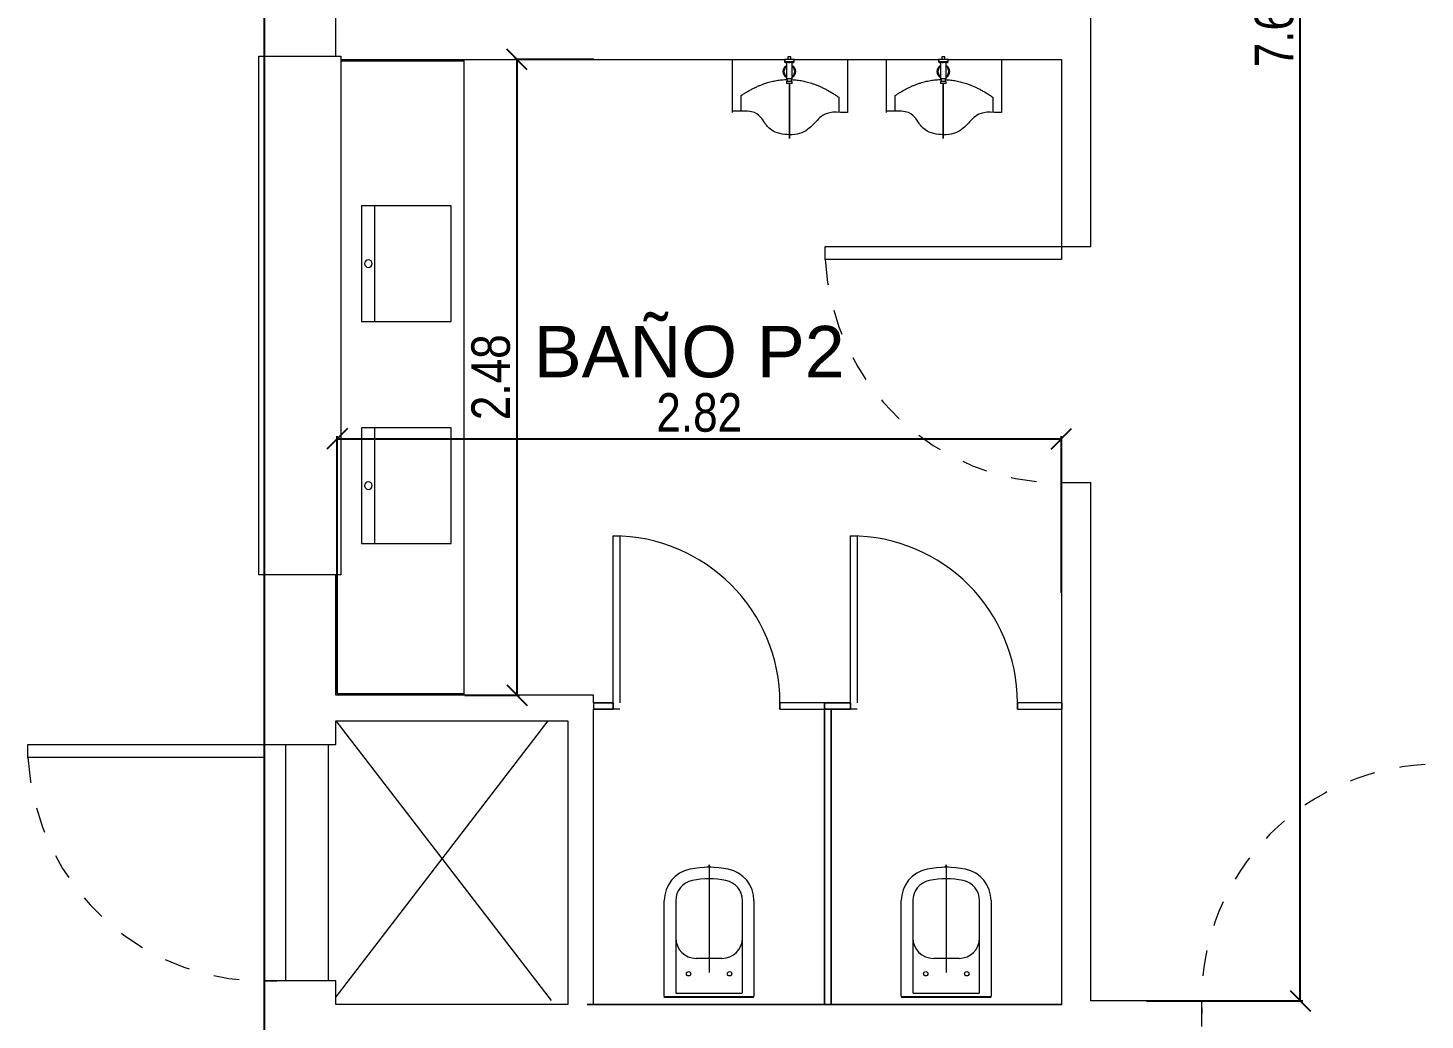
# Model space of a CAD drawing. Header units: millimetres. Extents: x 182 to 305, y 81 to 164.
# Drawn here: x 195.23 to 200.67, y 128.35 to 132.22 of the extents above; entities that cross this region are included whole.
import ezdxf

# ---------------------------------------------------------------- set-up
doc = ezdxf.new("R2010")
doc.units = ezdxf.units.MM
for name, pattern in [('Dash', [3.5, 2, -1.5]), ('Dash 1_16_', [0.003174, 0.001587, -0.001587]), ('Hidden', [7.14375, 4.7625, -2.38125])]:
    doc.linetypes.add(name, pattern=pattern)
for name, color, linetype, lineweight in [('A-----NPP', 7, 'Continuous', 9), ('A-DOORSYM', 7, 'Continuous', 9), ('A-FLORCAM', 7, 'Continuous', 9), ('A-FLOROTM', 7, 'Continuous', 9), ('A-GLAZIDM', 7, 'Continuous', 9), ('A-WALL', 7, 'Continuous', 9), ('DIMENSION', 1, 'Continuous', 25), ('P-SANRFIM', 7, 'Continuous', 9)]:
    doc.layers.add(name, color=color, linetype=linetype, lineweight=lineweight)
for name, color, linetype in [('estructura', 7, 'Continuous'), ('Lineas Escaleras', 7, 'Continuous'), ('Lineas Proyecciones', 7, 'Hidden'), ('Sectores', 3, 'Continuous'), ('TIERRA', 7, 'Continuous')]:
    doc.layers.add(name, color=color, linetype=linetype)
doc.styles.add('ARIALNARROW', font='ARIALN.TTF')
doc.styles.add('MtXpl_Arial_Unicode_', font='ARIALUNI.ttf')
doc.dimstyles.new('C', dxfattribs={"dimscale": 1.5, "dimtxt": 0.15, "dimasz": 0.08, "dimexe": 0.01, "dimexo": 0, "dimgap": 0.025, "dimtad": 1, "dimzin": 0, "dimdsep": 46, "dimtxsty": 'ARIALNARROW', "dimblk": 'OBLIQUE', "dimcen": 0, "dimclrd": 256, "dimclre": 256, "dimclrt": 256, "dimadec": 0, "dimazin": 0, "dimtfac": 1.666667, "dimtofl": 0, "dimtmove": 0, "dimatfit": 0, "dimldrblk": 'OBLIQUE', "dimfxl": 0.1, "dimtolj": 1, "dimtzin": 0, "dimarcsym": 0})

# ---------------------------------------------------------------- blocks, each defined once
blk = doc.blocks.new('_Oblique')
at = {"layer": 'estructura', "color": 0, "lineweight": -2}
blk.add_line((-0.5, -0.5), (0.5, 0.5), dxfattribs=at)
blk = doc.blocks.new('*D104')
at = {"layer": 'Defpoints', "color": 0}
for p in [(199.253613, 130.618348), (199.253613, 130.018348), (196.431099, 129.856848)]:
    blk.add_point(p, dxfattribs=at)
at = {"layer": 'DIMENSION', "lineweight": -2}
for p, q in [((196.431099, 129.856848), (196.431099, 130.628348)), ((199.253613, 130.018348), (199.253613, 130.628348)), ((196.431099, 130.618348), (199.253613, 130.618348))]:
    blk.add_line(p, q, dxfattribs=at)
at = {"layer": 'DIMENSION', "lineweight": -2, "xscale": 0.08, "yscale": 0.08, "zscale": 0.08, "rotation": 180}
blk.add_blockref('_Oblique', (196.431099, 130.618348), dxfattribs=at)
at = {"layer": 'DIMENSION', "lineweight": -2, "xscale": 0.08, "yscale": 0.08, "zscale": 0.08}
blk.add_blockref('_Oblique', (199.253613, 130.618348), dxfattribs=at)
at = {"layer": 'DIMENSION', "insert": (197.842356, 130.719925), "char_height": 0.15, "attachment_point": 5, "style": 'ARIALNARROW'}
blk.add_mtext('\\A1;2.82', dxfattribs=at)
blk = doc.blocks.new('*D106')
at = {"layer": 'Defpoints', "color": 0}
for p in [(197.432021, 132.095648), (196.928408, 129.620048), (197.132021, 129.620048)]:
    blk.add_point(p, dxfattribs=at)
at = {"layer": 'DIMENSION', "lineweight": -2}
for p, q in [((197.432021, 132.095648), (197.122021, 132.095648)), ((197.132021, 132.095648), (197.132021, 129.620048)), ((196.928408, 129.620048), (197.142021, 129.620048))]:
    blk.add_line(p, q, dxfattribs=at)
at = {"layer": 'DIMENSION', "lineweight": -2, "xscale": 0.08, "yscale": 0.08, "zscale": 0.08}
for p, rotation in [((197.132021, 132.095648), 90), ((197.132021, 129.620048), 270)]:
    blk.add_blockref('_Oblique', p, dxfattribs=dict(at, rotation=rotation))
at = {"layer": 'DIMENSION', "insert": (197.030444, 130.857848), "char_height": 0.15, "attachment_point": 5, "rotation": 90, "style": 'ARIALNARROW'}
blk.add_mtext('\\A1;2.48', dxfattribs=at)
blk = doc.blocks.new('*D108')
at = {"layer": 'Defpoints', "color": 0}
for p in [(200.184864, 136.034648), (200.901101, 136.034648), (199.584864, 128.429648)]:
    blk.add_point(p, dxfattribs=at)
at = {"layer": 'DIMENSION', "lineweight": -2}
for p, q in [((200.901101, 136.034648), (200.174864, 136.034648)), ((200.184864, 128.429648), (200.184864, 136.034648)), ((199.584864, 128.429648), (200.194864, 128.429648))]:
    blk.add_line(p, q, dxfattribs=at)
at = {"layer": 'DIMENSION', "lineweight": -2, "xscale": 0.08, "yscale": 0.08, "zscale": 0.08}
for p, rotation in [((200.184864, 136.034648), 90), ((200.184864, 128.429648), 270)]:
    blk.add_blockref('_Oblique', p, dxfattribs=dict(at, rotation=rotation))
at = {"layer": 'DIMENSION', "insert": (200.083287, 132.232148), "char_height": 0.15, "attachment_point": 5, "rotation": 90, "style": 'ARIALNARROW'}
blk.add_mtext('\\A1;7.60', dxfattribs=at)

msp = doc.modelspace()

# ---------------------------------------------------------------- linework, layer by layer
at = {"layer": 'A-----NPP', "color": 252, "linetype": 'Dash'}
for p, q in [((196.426099, 129.520048), (197.265317, 128.430788)), ((197.252908, 129.520048), (196.426099, 128.444648)), ((196.146099, 128.507348), (196.146099, 129.427348))]:
    msp.add_line(p, q, dxfattribs=at)
at = {"layer": 'A-DOORSYM', "color": 252}
for p, q in [((198.333613, 131.316648), (198.333613, 131.366648)), ((198.333613, 131.366648), (199.253613, 131.366648)), ((199.253613, 131.366648), (199.253613, 131.316648)), ((199.253613, 131.316648), (198.333613, 131.316648)), ((195.226099, 129.377348), (195.226099, 129.427348)), ((195.226099, 129.427348), (196.146099, 129.427348)), ((196.146099, 129.377348), (195.226099, 129.377348)), ((196.146099, 129.427348), (196.146099, 129.377348))]:
    msp.add_line(p, q, dxfattribs=at)
at = {"layer": 'A-DOORSYM', "color": 252, "linetype": 'Dash 1_16_'}
for centre, radius, start, end in [((199.251128, 131.365457), 0.918812, 183.045071, 270.154978), ((196.146099, 129.427348), 0.921358, 183.110841, 273.110841), ((200.721114, 128.429648), 0.921358, 93.110841, 183.110841)]:
    msp.add_arc(centre, radius, start, end, dxfattribs=at)
at = {"layer": 'A-FLORCAM', "color": 252}
for p, q in [((196.926099, 132.090648), (196.446099, 132.090648)), ((196.446099, 132.090648), (196.926099, 132.090648)), ((196.926099, 129.620048), (196.926099, 132.095648)), ((196.926099, 132.090648), (196.926099, 132.095648)), ((196.876099, 131.525648), (196.526099, 131.525648)), ((196.526099, 131.525648), (196.526099, 131.075648)), ((196.576099, 131.525648), (196.576099, 131.075648)), ((196.876099, 131.075648), (196.876099, 131.525648)), ((196.526099, 131.075648), (196.876099, 131.075648)), ((196.876099, 130.661061), (196.526099, 130.661061)), ((196.526099, 130.661061), (196.526099, 130.211061)), ((196.576099, 130.661061), (196.576099, 130.211061)), ((196.876099, 130.211061), (196.876099, 130.661061)), ((196.526099, 130.211061), (196.876099, 130.211061)), ((197.506917, 130.240048), (197.532317, 130.240048)), ((197.506917, 129.590048), (197.506917, 130.240048)), ((197.532317, 130.240048), (197.532317, 129.590048)), ((198.432317, 130.240048), (198.457717, 130.240048)), ((198.432317, 129.590048), (198.432317, 130.240048)), ((198.457717, 130.240048), (198.457717, 129.590048)), ((196.431099, 130.088648), (196.431099, 129.625048)), ((196.431099, 129.625048), (196.431099, 130.088648)), ((196.431099, 129.625048), (196.926099, 129.625048)), ((196.926099, 129.625048), (196.431099, 129.625048)), ((196.926099, 129.620048), (196.926099, 129.625048)), ((197.430717, 129.590048), (197.506917, 129.590048)), ((197.506917, 129.564648), (197.430717, 129.564648)), ((197.506917, 129.590048), (197.506917, 129.564648)), ((197.532317, 129.564648), (197.506917, 129.564648)), ((198.330717, 129.590048), (198.156917, 129.590048)), ((198.156917, 129.590048), (198.156917, 129.564648)), ((198.156917, 129.564648), (198.330717, 129.564648)), ((198.330717, 129.590048), (198.432317, 129.590048)), ((198.330717, 128.414648), (198.330717, 129.590048)), ((198.330717, 129.590048), (198.330717, 129.564648)), ((198.356117, 129.564648), (198.356117, 128.414648)), ((198.432317, 129.564648), (198.356117, 129.564648)), ((198.432317, 129.590048), (198.432317, 129.564648)), ((198.457717, 129.564648), (198.432317, 129.564648)), ((199.256117, 129.590048), (199.082317, 129.590048)), ((199.082317, 129.590048), (199.082317, 129.564648)), ((199.082317, 129.564648), (199.256117, 129.564648)), ((199.256117, 129.590048), (199.256117, 129.564648)), ((197.430717, 128.414648), (197.405317, 128.414648)), ((197.405317, 128.414648), (197.430717, 128.414648)), ((197.430717, 128.414648), (198.330717, 128.414648)), ((198.356117, 128.414648), (198.330717, 128.414648)), ((198.330717, 128.414648), (198.356117, 128.414648)), ((198.356117, 128.414648), (199.256117, 128.414648))]:
    msp.add_line(p, q, dxfattribs=at)
at = {"layer": 'A-FLORCAM', "color": 252, "lineweight": 18}
for p, q in [((197.506917, 129.590048), (197.430717, 129.590048)), ((197.430717, 129.590048), (197.430717, 129.564648)), ((197.430717, 129.564648), (197.506917, 129.564648)), ((197.506917, 129.590048), (197.506917, 129.564648)), ((197.506917, 129.564648), (197.506917, 129.590048)), ((198.156917, 129.564648), (198.156917, 129.590048)), ((198.330717, 129.590048), (198.156917, 129.590048)), ((198.156917, 129.590048), (198.156917, 129.564648)), ((198.156917, 129.564648), (198.330717, 129.564648)), ((198.432317, 129.590048), (198.330717, 129.590048)), ((198.330717, 129.590048), (198.330717, 129.564648)), ((198.330717, 129.564648), (198.330717, 129.590048)), ((198.356117, 129.564648), (198.330717, 129.564648)), ((198.330717, 129.564648), (198.330717, 128.414648)), ((198.330717, 129.564648), (198.432317, 129.564648)), ((198.356117, 128.414648), (198.356117, 129.564648)), ((198.432317, 129.590048), (198.432317, 129.564648)), ((198.432317, 129.564648), (198.432317, 129.590048)), ((199.082317, 129.564648), (199.082317, 129.590048)), ((199.256117, 129.590048), (199.082317, 129.590048)), ((199.082317, 129.590048), (199.082317, 129.564648)), ((199.082317, 129.564648), (199.256117, 129.564648)), ((199.256117, 129.564648), (199.256117, 129.590048)), ((198.330717, 128.414648), (198.356117, 128.414648))]:
    msp.add_line(p, q, dxfattribs=at)
at = {"layer": 'A-FLORCAM', "color": 252}
for centre, radius, start, end in [((196.552974, 131.300648), 0.015, 90, 270), ((196.552974, 131.300648), 0.015, 270, 90), ((196.552974, 130.436061), 0.015, 90, 270), ((196.552974, 130.436061), 0.015, 270, 90), ((197.506917, 129.590048), 0.65, 0, 90), ((198.432317, 129.590048), 0.65, 0, 90)]:
    msp.add_arc(centre, radius, start, end, dxfattribs=at)
at = {"layer": 'A-FLOROTM', "color": 252}
for p, q in [((196.146099, 128.507348), (196.146099, 129.427348)), ((196.231099, 128.507348), (196.231099, 129.427348)), ((196.396099, 129.427348), (196.396099, 128.507348))]:
    msp.add_line(p, q, dxfattribs=at)
at = {"layer": 'A-GLAZIDM', "color": 252}
for p, q in [((196.126099, 130.088648), (196.126099, 132.108648)), ((196.126099, 132.108648), (196.446099, 132.108648)), ((196.446099, 132.108648), (196.446099, 130.088648)), ((196.446099, 130.088648), (196.126099, 130.088648))]:
    msp.add_line(p, q, dxfattribs=at)
at = {"layer": 'A-WALL', "color": 252, "lineweight": 18}
for p, q in [((196.146099, 138.584648), (196.146099, 132.108648)), ((196.426099, 132.108648), (196.426099, 132.305648)), ((199.368613, 131.366648), (199.368613, 132.305648)), ((196.446099, 132.095648), (198.174563, 132.095648)), ((198.176925, 132.095648), (198.180143, 132.095648)), ((198.207083, 132.095648), (198.774563, 132.095648)), ((198.776925, 132.095648), (198.780143, 132.095648)), ((198.807083, 132.095648), (199.253613, 132.095648)), ((199.253613, 132.095648), (199.253613, 131.366648)), ((199.253613, 131.366648), (199.368613, 131.366648)), ((199.370194, 130.446648), (199.253613, 130.446648)), ((199.253613, 130.446648), (199.253613, 129.590048)), ((199.368613, 128.429648), (199.368613, 130.448101)), ((196.146099, 130.088648), (196.146099, 129.427348)), ((196.426099, 129.620048), (196.426099, 130.088648)), ((197.430717, 129.620048), (196.426099, 129.620048)), ((197.430717, 129.590048), (197.430717, 129.620048)), ((197.430717, 128.414648), (197.430717, 129.564648)), ((199.253613, 129.565014), (199.253613, 128.414648)), ((196.426099, 129.427348), (196.426099, 129.520048)), ((196.426099, 129.520048), (197.330717, 129.520048)), ((197.330717, 129.520048), (197.330717, 128.414648)), ((196.146099, 129.427348), (196.426099, 129.427348)), ((196.146099, 128.507348), (196.146099, 127.608648)), ((196.426099, 128.507348), (196.146099, 128.507348)), ((196.426099, 128.414648), (196.426099, 128.507348)), ((197.330717, 128.414648), (196.426099, 128.414648)), ((198.330717, 128.414648), (197.430717, 128.414648)), ((199.253613, 128.414648), (198.356117, 128.414648)), ((199.801114, 128.429648), (199.368613, 128.429648)), ((199.801114, 128.329648), (199.801114, 128.429648))]:
    msp.add_line(p, q, dxfattribs=at)
at = {"layer": 'Lineas Escaleras', "color": 252}
msp.add_line((196.146099, 145.236146), (196.146099, 125.616387), dxfattribs=at)
at = {"layer": 'Lineas Proyecciones', "color": 252, "linetype": 'Hidden', "ltscale": 0.00015}
msp.add_line((196.146099, 160.877005), (196.146099, 83.618873), dxfattribs=at)
at = {"layer": 'P-SANRFIM', "color": 252}
for p, q in [((198.187263, 132.105648), (198.187263, 132.095648)), ((198.190438, 132.105648), (198.187263, 132.105648)), ((198.196788, 132.105648), (198.190438, 132.105648)), ((198.199963, 132.105648), (198.196788, 132.105648)), ((198.199963, 132.095648), (198.199963, 132.105648)), ((198.787263, 132.105648), (198.787263, 132.095648)), ((198.790438, 132.105648), (198.787263, 132.105648)), ((198.796788, 132.105648), (198.790438, 132.105648)), ((198.799963, 132.105648), (198.796788, 132.105648)), ((198.799963, 132.095648), (198.799963, 132.105648)), ((198.174563, 132.095648), (198.174563, 132.085648)), ((198.212663, 132.095648), (198.174563, 132.095648)), ((198.174563, 132.085648), (198.177159, 132.083053)), ((198.212663, 132.085648), (198.174563, 132.085648)), ((198.174563, 132.085648), (198.180143, 132.085648)), ((198.175606, 132.095648), (198.180143, 132.095648)), ((198.210067, 132.083053), (198.177159, 132.083053)), ((198.177159, 132.083053), (198.181978, 132.083053)), ((198.182442, 132.083053), (198.182442, 132.019518)), ((198.204785, 132.083053), (198.182442, 132.083053)), ((198.190438, 132.048807), (198.190438, 132.048797)), ((198.190438, 132.048797), (198.190438, 132.048767)), ((198.193613, 132.085648), (198.193613, 132.083053)), ((198.196788, 132.04878), (198.196788, 132.048803)), ((198.196788, 132.048737), (198.196788, 132.04878)), ((198.204785, 132.019518), (198.204785, 132.083053)), ((198.205248, 132.083053), (198.210067, 132.083053)), ((198.207083, 132.095648), (198.212663, 132.095648)), ((198.207083, 132.085648), (198.212663, 132.085648)), ((198.210067, 132.083053), (198.212663, 132.085648)), ((198.212663, 132.085648), (198.212663, 132.095648)), ((198.419864, 132.095648), (198.419864, 131.889252)), ((198.774563, 132.095648), (198.774563, 132.085648)), ((198.812663, 132.095648), (198.774563, 132.095648)), ((198.774563, 132.085648), (198.777159, 132.083053)), ((198.812663, 132.085648), (198.774563, 132.085648)), ((198.774563, 132.085648), (198.780143, 132.085648)), ((198.775606, 132.095648), (198.780143, 132.095648)), ((198.810067, 132.083053), (198.777159, 132.083053)), ((198.777159, 132.083053), (198.781978, 132.083053)), ((198.782442, 132.083053), (198.782442, 132.019518)), ((198.804785, 132.083053), (198.782442, 132.083053)), ((198.790438, 132.048807), (198.790438, 132.048797)), ((198.790438, 132.048797), (198.790438, 132.048767)), ((198.793613, 132.085648), (198.793613, 132.083053)), ((198.796788, 132.04878), (198.796788, 132.048803)), ((198.796788, 132.048737), (198.796788, 132.04878)), ((198.804785, 132.019518), (198.804785, 132.083053)), ((198.805248, 132.083053), (198.810067, 132.083053)), ((198.807083, 132.095648), (198.812663, 132.095648)), ((198.807083, 132.085648), (198.812663, 132.085648)), ((198.810067, 132.083053), (198.812663, 132.085648)), ((198.812663, 132.085648), (198.812663, 132.095648)), ((199.019864, 132.095648), (199.019864, 131.889252)), ((198.204785, 132.019518), (198.182442, 132.019518)), ((198.182442, 132.009518), (198.182442, 132.001648)), ((198.204785, 132.009518), (198.182442, 132.009518)), ((198.204785, 132.001648), (198.182442, 132.001648)), ((198.184955, 132.019518), (198.184955, 132.009518)), ((198.190438, 132.035848), (198.190438, 132.035898)), ((198.190438, 132.035817), (198.190438, 132.035848)), ((198.190438, 132.035807), (198.190438, 132.035817)), ((198.190444, 132.035612), (198.190439, 132.035739)), ((198.193613, 132.001648), (198.193613, 131.991195)), ((198.193613, 132.001648), (198.193613, 131.953593)), ((198.196786, 132.03568), (198.196778, 132.035553)), ((198.196788, 132.035878), (198.196788, 132.035834)), ((198.196788, 132.035834), (198.196788, 132.035811)), ((198.202272, 132.009518), (198.202272, 132.019518)), ((198.204785, 132.001648), (198.204785, 132.009518)), ((198.804785, 132.019518), (198.782442, 132.019518)), ((198.782442, 132.009518), (198.782442, 132.001648)), ((198.804785, 132.009518), (198.782442, 132.009518)), ((198.804785, 132.001648), (198.782442, 132.001648)), ((198.784955, 132.019518), (198.784955, 132.009518)), ((198.790438, 132.035848), (198.790438, 132.035898)), ((198.790438, 132.035817), (198.790438, 132.035848)), ((198.790438, 132.035807), (198.790438, 132.035817)), ((198.790444, 132.035612), (198.790439, 132.035739)), ((198.793613, 132.001648), (198.793613, 131.991195)), ((198.793613, 132.001648), (198.793613, 131.953593)), ((198.796786, 132.03568), (198.796778, 132.035553)), ((198.796788, 132.035878), (198.796788, 132.035834)), ((198.796788, 132.035834), (198.796788, 132.035811)), ((198.802272, 132.009518), (198.802272, 132.019518)), ((198.804785, 132.001648), (198.804785, 132.009518)), ((198.006313, 131.895172), (198.006313, 131.955172)), ((198.193613, 131.953593), (198.193613, 131.892966)), ((198.386662, 131.948202), (198.386662, 131.889252)), ((198.606313, 131.895172), (198.606313, 131.955172)), ((198.793613, 131.953593), (198.793613, 131.892966)), ((198.986662, 131.948202), (198.986662, 131.889252)), ((198.193613, 131.892966), (198.193613, 131.797966)), ((198.419864, 131.889252), (198.393113, 131.889252)), ((198.793613, 131.892966), (198.793613, 131.797966)), ((199.019864, 131.889252), (198.993113, 131.889252)), ((198.193613, 131.797966), (198.193613, 131.788276)), ((198.793613, 131.797966), (198.793613, 131.788276)), ((197.880717, 128.958988), (197.880717, 128.958154)), ((197.880717, 128.958988), (197.880717, 128.958154)), ((197.880717, 128.958153), (197.880717, 128.958987)), ((197.880717, 128.958987), (197.880717, 128.958153)), ((197.880717, 128.958154), (197.880717, 128.957135)), ((197.880717, 128.958154), (197.880717, 128.957135)), ((197.880717, 128.957135), (197.880717, 128.958153)), ((197.880717, 128.958153), (197.880717, 128.957135)), ((197.880717, 128.957135), (197.880717, 128.955933)), ((197.880717, 128.957135), (197.880717, 128.955933)), ((197.880717, 128.955932), (197.880717, 128.957135)), ((197.880717, 128.957135), (197.880717, 128.955932)), ((197.880717, 128.956519), (197.880717, 128.955436)), ((197.880717, 128.955897), (197.880717, 128.956519)), ((197.880717, 128.955933), (197.880717, 128.954547)), ((197.880717, 128.955933), (197.880717, 128.954547)), ((197.880717, 128.954546), (197.880717, 128.955932)), ((197.880717, 128.955932), (197.880717, 128.954546)), ((197.880717, 128.954884), (197.880717, 128.955897)), ((197.880717, 128.955436), (197.880717, 128.954643)), ((197.880717, 128.953274), (197.880717, 128.954884)), ((197.880717, 128.954643), (197.880717, 128.952253)), ((197.880717, 128.954547), (197.880717, 128.952977)), ((197.880717, 128.954547), (197.880717, 128.952977)), ((197.880717, 128.952977), (197.880717, 128.954546)), ((197.880717, 128.954546), (197.880717, 128.952977)), ((197.880717, 128.952977), (197.880717, 128.950729)), ((197.880717, 128.952977), (197.880717, 128.950729)), ((197.880717, 128.950728), (197.880717, 128.952977)), ((197.880717, 128.952977), (197.880717, 128.950728)), ((197.880717, 128.952253), (197.880717, 128.949304)), ((197.880717, 128.950943), (197.880717, 128.951782)), ((197.880717, 128.94992), (197.880717, 128.950943)), ((197.880717, 128.950729), (197.880717, 128.947789)), ((197.880717, 128.948711), (197.880717, 128.94992)), ((197.880717, 128.947789), (197.880717, 128.944175)), ((197.880717, 128.944175), (197.880717, 128.939904)), ((197.880717, 128.939904), (197.880717, 128.934993)), ((198.804865, 128.958988), (198.804865, 128.958154)), ((198.804865, 128.958988), (198.804865, 128.958154)), ((198.804865, 128.958153), (198.804865, 128.958987)), ((198.804865, 128.958987), (198.804865, 128.958153)), ((198.804865, 128.958154), (198.804865, 128.957135)), ((198.804865, 128.958154), (198.804865, 128.957135)), ((198.804865, 128.957135), (198.804865, 128.958153)), ((198.804865, 128.958153), (198.804865, 128.957135)), ((198.804865, 128.957135), (198.804865, 128.955933)), ((198.804865, 128.957135), (198.804865, 128.955933)), ((198.804865, 128.955932), (198.804865, 128.957135)), ((198.804865, 128.957135), (198.804865, 128.955932)), ((198.804865, 128.956519), (198.804865, 128.955436)), ((198.804865, 128.955897), (198.804865, 128.956519)), ((198.804865, 128.955933), (198.804865, 128.954547)), ((198.804865, 128.955933), (198.804865, 128.954547)), ((198.804865, 128.954546), (198.804865, 128.955932)), ((198.804865, 128.955932), (198.804865, 128.954546)), ((198.804865, 128.954884), (198.804865, 128.955897)), ((198.804865, 128.955436), (198.804865, 128.954643)), ((198.804865, 128.953274), (198.804865, 128.954884)), ((198.804865, 128.954643), (198.804865, 128.952253)), ((198.804865, 128.954547), (198.804865, 128.952977)), ((198.804865, 128.954547), (198.804865, 128.952977)), ((198.804865, 128.952977), (198.804865, 128.954546)), ((198.804865, 128.954546), (198.804865, 128.952977)), ((198.804865, 128.952977), (198.804865, 128.950729)), ((198.804865, 128.952977), (198.804865, 128.950729)), ((198.804865, 128.950728), (198.804865, 128.952977)), ((198.804865, 128.952977), (198.804865, 128.950728)), ((198.804865, 128.952253), (198.804865, 128.949304)), ((198.804865, 128.950943), (198.804865, 128.951782)), ((198.804865, 128.94992), (198.804865, 128.950943)), ((198.804865, 128.950729), (198.804865, 128.947789)), ((198.804865, 128.948711), (198.804865, 128.94992)), ((198.804865, 128.947789), (198.804865, 128.944175)), ((198.804865, 128.944175), (198.804865, 128.939904)), ((198.804865, 128.939904), (198.804865, 128.934993)), ((197.880717, 128.934993), (197.880717, 128.92946)), ((197.880717, 128.92946), (197.880717, 128.92335)), ((197.880717, 128.92335), (197.880717, 128.916719)), ((197.880717, 128.916719), (197.880717, 128.909598)), ((197.880717, 128.909598), (197.880717, 128.90202)), ((197.880717, 128.90202), (197.880717, 128.894017)), ((197.880717, 128.894017), (197.880717, 128.885622)), ((197.880717, 128.885622), (197.880717, 128.876905)), ((198.804865, 128.934993), (198.804865, 128.92946)), ((198.804865, 128.92946), (198.804865, 128.92335)), ((198.804865, 128.92335), (198.804865, 128.916719)), ((198.804865, 128.916719), (198.804865, 128.909598)), ((198.804865, 128.909598), (198.804865, 128.90202)), ((198.804865, 128.90202), (198.804865, 128.894017)), ((198.804865, 128.894017), (198.804865, 128.885622)), ((198.804865, 128.885622), (198.804865, 128.876905)), ((197.880717, 128.876905), (197.880717, 128.867943)), ((197.880717, 128.867943), (197.880717, 128.858778)), ((197.880717, 128.867943), (197.880717, 128.858778)), ((197.880717, 128.858778), (197.880717, 128.849449)), ((197.880717, 128.849449), (197.880717, 128.839997)), ((197.880717, 128.839997), (197.880717, 128.830462)), ((197.880717, 128.830462), (197.880717, 128.640472)), ((198.804865, 128.876905), (198.804865, 128.867943)), ((198.804865, 128.867943), (198.804865, 128.858778)), ((198.804865, 128.867943), (198.804865, 128.858778)), ((198.804865, 128.858778), (198.804865, 128.849449)), ((198.804865, 128.849449), (198.804865, 128.839997)), ((198.804865, 128.839997), (198.804865, 128.830462)), ((198.804865, 128.830462), (198.804865, 128.640472)), ((197.705717, 128.629648), (197.705717, 128.819638)), ((197.750717, 128.819638), (197.750717, 128.461648)), ((198.010717, 128.461648), (198.010717, 128.819638)), ((198.055717, 128.819638), (198.055717, 128.629648)), ((198.629865, 128.629648), (198.629865, 128.819638)), ((198.674865, 128.819638), (198.674865, 128.461648)), ((198.934865, 128.461648), (198.934865, 128.819638)), ((198.979865, 128.819638), (198.979865, 128.629648)), ((197.705717, 128.447648), (197.705717, 128.629648)), ((197.880717, 128.640472), (197.880717, 128.570473)), ((198.055717, 128.629648), (198.055717, 128.447648)), ((198.629865, 128.447648), (198.629865, 128.629648)), ((198.804865, 128.640472), (198.804865, 128.570473)), ((198.979865, 128.629648), (198.979865, 128.447648)), ((197.930717, 128.594648), (197.830717, 128.594648)), ((197.880717, 128.570473), (197.880717, 128.567675)), ((197.880717, 128.567675), (197.880717, 128.564909)), ((197.880717, 128.564909), (197.880717, 128.56219)), ((197.880717, 128.56219), (197.880717, 128.559534)), ((197.880717, 128.559534), (197.880717, 128.556956)), ((197.880717, 128.556956), (197.880717, 128.554472)), ((198.854865, 128.594648), (198.754865, 128.594648)), ((198.804865, 128.570473), (198.804865, 128.567675)), ((198.804865, 128.567675), (198.804865, 128.564909)), ((198.804865, 128.564909), (198.804865, 128.56219)), ((198.804865, 128.56219), (198.804865, 128.559534)), ((198.804865, 128.559534), (198.804865, 128.556956)), ((198.804865, 128.556956), (198.804865, 128.554472)), ((197.880717, 128.554472), (197.880717, 128.552111)), ((197.880717, 128.552111), (197.880717, 128.549898)), ((197.880717, 128.549898), (197.880717, 128.547845)), ((197.880717, 128.547845), (197.880717, 128.545964)), ((197.880717, 128.545964), (197.880717, 128.544265)), ((197.880717, 128.544265), (197.880717, 128.54276)), ((197.880717, 128.54276), (197.880717, 128.541474)), ((197.880717, 128.541474), (197.880717, 128.540411)), ((197.880717, 128.540411), (197.880717, 128.539575)), ((198.804865, 128.554472), (198.804865, 128.552111)), ((198.804865, 128.552111), (198.804865, 128.549898)), ((198.804865, 128.549898), (198.804865, 128.547845)), ((198.804865, 128.547845), (198.804865, 128.545964)), ((198.804865, 128.545964), (198.804865, 128.544265)), ((198.804865, 128.544265), (198.804865, 128.54276)), ((198.804865, 128.54276), (198.804865, 128.541474)), ((198.804865, 128.541474), (198.804865, 128.540411)), ((198.804865, 128.540411), (198.804865, 128.539575)), ((197.752717, 128.459648), (198.008717, 128.459648)), ((198.676865, 128.459648), (198.932865, 128.459648)), ((197.704891, 128.44377), (197.764623, 128.44377)), ((197.705977, 128.44377), (197.704891, 128.44377)), ((197.704891, 128.44377), (197.705977, 128.44377)), ((197.704891, 128.44377), (197.705977, 128.44377)), ((197.705977, 128.44377), (197.704891, 128.44377)), ((197.705977, 128.44377), (197.707776, 128.44377)), ((197.705977, 128.44377), (197.707776, 128.44377)), ((197.707776, 128.44377), (197.705977, 128.44377)), ((197.706212, 128.44377), (197.779653, 128.44377)), ((197.717907, 128.44377), (197.706212, 128.44377)), ((197.707776, 128.44377), (197.710279, 128.44377)), ((197.707776, 128.44377), (197.710279, 128.44377)), ((197.710279, 128.44377), (197.707776, 128.44377)), ((198.052717, 128.444648), (197.708717, 128.444648)), ((197.710279, 128.44377), (197.713475, 128.44377)), ((197.710279, 128.44377), (197.713475, 128.44377)), ((197.713475, 128.44377), (197.710279, 128.44377)), ((197.713475, 128.44377), (197.717356, 128.44377)), ((197.713475, 128.44377), (197.717356, 128.44377)), ((197.717356, 128.44377), (197.713475, 128.44377)), ((197.717356, 128.44377), (197.72189, 128.44377)), ((197.717356, 128.44377), (197.72189, 128.44377)), ((197.72189, 128.44377), (197.717356, 128.44377)), ((197.880907, 128.44377), (197.717907, 128.44377)), ((197.72189, 128.44377), (197.727036, 128.44377)), ((197.72189, 128.44377), (197.727036, 128.44377)), ((197.727036, 128.44377), (197.72189, 128.44377)), ((197.727036, 128.44377), (197.732767, 128.44377)), ((197.727036, 128.44377), (197.732767, 128.44377)), ((197.732767, 128.44377), (197.727036, 128.44377)), ((197.732767, 128.44377), (197.739056, 128.44377)), ((197.732767, 128.44377), (197.739056, 128.44377)), ((197.739056, 128.44377), (197.732767, 128.44377)), ((197.739056, 128.44377), (197.745879, 128.44377)), ((197.739056, 128.44377), (197.745879, 128.44377)), ((197.745879, 128.44377), (197.739056, 128.44377)), ((197.745879, 128.44377), (197.753208, 128.44377)), ((197.745879, 128.44377), (197.753208, 128.44377)), ((197.753208, 128.44377), (197.745879, 128.44377)), ((197.753208, 128.44377), (197.760982, 128.44377)), ((197.753208, 128.44377), (197.760982, 128.44377)), ((197.760982, 128.44377), (197.753208, 128.44377)), ((197.759527, 128.44377), (197.793854, 128.44377)), ((197.760982, 128.44377), (197.769131, 128.44377)), ((197.760982, 128.44377), (197.769131, 128.44377)), ((197.769131, 128.44377), (197.760982, 128.44377)), ((197.769131, 128.44377), (197.777617, 128.44377)), ((197.769131, 128.44377), (197.777617, 128.44377)), ((197.777617, 128.44377), (197.769131, 128.44377)), ((197.777617, 128.44377), (197.786404, 128.44377)), ((197.777617, 128.44377), (197.786404, 128.44377)), ((197.786404, 128.44377), (197.777617, 128.44377)), ((197.779653, 128.44377), (197.790173, 128.44377)), ((197.780907, 128.44377), (197.861667, 128.44377)), ((197.790173, 128.44377), (197.780907, 128.44377)), ((197.786404, 128.44377), (197.795453, 128.44377)), ((197.786404, 128.44377), (197.795453, 128.44377)), ((197.795453, 128.44377), (197.786404, 128.44377)), ((197.793854, 128.44377), (197.833494, 128.44377)), ((197.795453, 128.44377), (197.804726, 128.44377)), ((197.795453, 128.44377), (197.804726, 128.44377)), ((197.804726, 128.44377), (197.795453, 128.44377)), ((197.804726, 128.44377), (197.812945, 128.44377)), ((197.804726, 128.44377), (197.812945, 128.44377)), ((197.812945, 128.44377), (197.804726, 128.44377)), ((197.812945, 128.44377), (197.821196, 128.44377)), ((197.812945, 128.44377), (197.821196, 128.44377)), ((197.821196, 128.44377), (197.812945, 128.44377)), ((197.821196, 128.44377), (197.829474, 128.44377)), ((197.821196, 128.44377), (197.829474, 128.44377)), ((197.829474, 128.44377), (197.821196, 128.44377)), ((197.829474, 128.44377), (197.837777, 128.44377)), ((197.829474, 128.44377), (197.837777, 128.44377)), ((197.837777, 128.44377), (197.829474, 128.44377)), ((197.833494, 128.44377), (197.876166, 128.44377)), ((197.837777, 128.44377), (197.846102, 128.44377)), ((197.837777, 128.44377), (197.846102, 128.44377)), ((197.846102, 128.44377), (197.837777, 128.44377)), ((197.846102, 128.44377), (197.854445, 128.44377)), ((197.846102, 128.44377), (197.854445, 128.44377)), ((197.854445, 128.44377), (197.846102, 128.44377)), ((197.854445, 128.44377), (197.862801, 128.44377)), ((197.854445, 128.44377), (197.862801, 128.44377)), ((197.862801, 128.44377), (197.854445, 128.44377)), ((197.867247, 128.44377), (197.861667, 128.44377)), ((197.862801, 128.44377), (197.871162, 128.44377)), ((197.862801, 128.44377), (197.871162, 128.44377)), ((197.871162, 128.44377), (197.862801, 128.44377)), ((197.894188, 128.44377), (197.867247, 128.44377)), ((197.871162, 128.44377), (197.879527, 128.44377)), ((197.871162, 128.44377), (197.879527, 128.44377)), ((197.879527, 128.44377), (197.871162, 128.44377)), ((197.876166, 128.44377), (197.919584, 128.44377)), ((197.879527, 128.44377), (197.887892, 128.44377)), ((197.879527, 128.44377), (197.887892, 128.44377)), ((197.887892, 128.44377), (197.879527, 128.44377)), ((198.043907, 128.44377), (197.880907, 128.44377)), ((197.887892, 128.44377), (197.896253, 128.44377)), ((197.887892, 128.44377), (197.896253, 128.44377)), ((197.896253, 128.44377), (197.887892, 128.44377)), ((197.899767, 128.44377), (197.894188, 128.44377)), ((197.896253, 128.44377), (197.904609, 128.44377)), ((197.896253, 128.44377), (197.904609, 128.44377)), ((197.904609, 128.44377), (197.896253, 128.44377)), ((197.899767, 128.44377), (197.980907, 128.44377)), ((197.904609, 128.44377), (197.912952, 128.44377)), ((197.904609, 128.44377), (197.912952, 128.44377)), ((197.912952, 128.44377), (197.904609, 128.44377)), ((197.912952, 128.44377), (197.921277, 128.44377)), ((197.912952, 128.44377), (197.921277, 128.44377)), ((197.921277, 128.44377), (197.912952, 128.44377)), ((197.919584, 128.44377), (197.961466, 128.44377)), ((197.921277, 128.44377), (197.92958, 128.44377)), ((197.921277, 128.44377), (197.92958, 128.44377)), ((197.92958, 128.44377), (197.921277, 128.44377)), ((197.92958, 128.44377), (197.937858, 128.44377)), ((197.92958, 128.44377), (197.937858, 128.44377)), ((197.937858, 128.44377), (197.92958, 128.44377)), ((197.937858, 128.44377), (197.946109, 128.44377)), ((197.937858, 128.44377), (197.946109, 128.44377)), ((197.946109, 128.44377), (197.937858, 128.44377)), ((197.946109, 128.44377), (197.954328, 128.44377)), ((197.946109, 128.44377), (197.954328, 128.44377)), ((197.954328, 128.44377), (197.946109, 128.44377)), ((197.954328, 128.44377), (197.963601, 128.44377)), ((197.954328, 128.44377), (197.963601, 128.44377)), ((197.963601, 128.44377), (197.954328, 128.44377)), ((197.961466, 128.44377), (197.999527, 128.44377)), ((197.963601, 128.44377), (197.97265, 128.44377)), ((197.963601, 128.44377), (197.97265, 128.44377)), ((197.97265, 128.44377), (197.963601, 128.44377)), ((197.980907, 128.44377), (197.971642, 128.44377)), ((197.971642, 128.44377), (197.982161, 128.44377)), ((197.97265, 128.44377), (197.981437, 128.44377)), ((197.97265, 128.44377), (197.981437, 128.44377)), ((197.981437, 128.44377), (197.97265, 128.44377)), ((197.981437, 128.44377), (197.989923, 128.44377)), ((197.981437, 128.44377), (197.989923, 128.44377)), ((197.989923, 128.44377), (197.981437, 128.44377)), ((197.982161, 128.44377), (198.055603, 128.44377)), ((197.989923, 128.44377), (197.998072, 128.44377)), ((197.989923, 128.44377), (197.998072, 128.44377)), ((197.998072, 128.44377), (197.989923, 128.44377)), ((198.053077, 128.44377), (197.995927, 128.44377)), ((197.998072, 128.44377), (198.005846, 128.44377)), ((197.998072, 128.44377), (198.005846, 128.44377)), ((198.005846, 128.44377), (197.998072, 128.44377)), ((198.005846, 128.44377), (198.013175, 128.44377)), ((198.005846, 128.44377), (198.013175, 128.44377)), ((198.013175, 128.44377), (198.005846, 128.44377)), ((198.013175, 128.44377), (198.019998, 128.44377)), ((198.013175, 128.44377), (198.019998, 128.44377)), ((198.019998, 128.44377), (198.013175, 128.44377)), ((198.019998, 128.44377), (198.026287, 128.44377)), ((198.019998, 128.44377), (198.026287, 128.44377)), ((198.026287, 128.44377), (198.019998, 128.44377)), ((198.026287, 128.44377), (198.032018, 128.44377)), ((198.026287, 128.44377), (198.032018, 128.44377)), ((198.032018, 128.44377), (198.026287, 128.44377)), ((198.032018, 128.44377), (198.037164, 128.44377)), ((198.032018, 128.44377), (198.037164, 128.44377)), ((198.037164, 128.44377), (198.032018, 128.44377)), ((198.037164, 128.44377), (198.041698, 128.44377)), ((198.037164, 128.44377), (198.041698, 128.44377)), ((198.041698, 128.44377), (198.037164, 128.44377)), ((198.041698, 128.44377), (198.045579, 128.44377)), ((198.041698, 128.44377), (198.045579, 128.44377)), ((198.045579, 128.44377), (198.041698, 128.44377)), ((198.055603, 128.44377), (198.043907, 128.44377)), ((198.045579, 128.44377), (198.048775, 128.44377)), ((198.045579, 128.44377), (198.048775, 128.44377)), ((198.048775, 128.44377), (198.045579, 128.44377)), ((198.048775, 128.44377), (198.051278, 128.44377)), ((198.048775, 128.44377), (198.051278, 128.44377)), ((198.051278, 128.44377), (198.048775, 128.44377)), ((198.051278, 128.44377), (198.053077, 128.44377)), ((198.051278, 128.44377), (198.053077, 128.44377)), ((198.053077, 128.44377), (198.051278, 128.44377)), ((198.053077, 128.44377), (198.054163, 128.44377)), ((198.053077, 128.44377), (198.054163, 128.44377)), ((198.054163, 128.44377), (198.053077, 128.44377)), ((198.629039, 128.44377), (198.688771, 128.44377)), ((198.630125, 128.44377), (198.629039, 128.44377)), ((198.629039, 128.44377), (198.630125, 128.44377)), ((198.629039, 128.44377), (198.630125, 128.44377)), ((198.630125, 128.44377), (198.629039, 128.44377)), ((198.630125, 128.44377), (198.631924, 128.44377)), ((198.630125, 128.44377), (198.631924, 128.44377)), ((198.631924, 128.44377), (198.630125, 128.44377)), ((198.630359, 128.44377), (198.703801, 128.44377)), ((198.642055, 128.44377), (198.630359, 128.44377)), ((198.631924, 128.44377), (198.634427, 128.44377)), ((198.631924, 128.44377), (198.634427, 128.44377)), ((198.634427, 128.44377), (198.631924, 128.44377)), ((198.976865, 128.444648), (198.632865, 128.444648)), ((198.634427, 128.44377), (198.637623, 128.44377)), ((198.634427, 128.44377), (198.637623, 128.44377)), ((198.637623, 128.44377), (198.634427, 128.44377)), ((198.637623, 128.44377), (198.641504, 128.44377)), ((198.637623, 128.44377), (198.641504, 128.44377)), ((198.641504, 128.44377), (198.637623, 128.44377)), ((198.641504, 128.44377), (198.646038, 128.44377)), ((198.641504, 128.44377), (198.646038, 128.44377)), ((198.646038, 128.44377), (198.641504, 128.44377)), ((198.805055, 128.44377), (198.642055, 128.44377)), ((198.646038, 128.44377), (198.651184, 128.44377)), ((198.646038, 128.44377), (198.651184, 128.44377)), ((198.651184, 128.44377), (198.646038, 128.44377)), ((198.651184, 128.44377), (198.656915, 128.44377)), ((198.651184, 128.44377), (198.656915, 128.44377)), ((198.656915, 128.44377), (198.651184, 128.44377)), ((198.656915, 128.44377), (198.663204, 128.44377)), ((198.656915, 128.44377), (198.663204, 128.44377)), ((198.663204, 128.44377), (198.656915, 128.44377)), ((198.663204, 128.44377), (198.670027, 128.44377)), ((198.663204, 128.44377), (198.670027, 128.44377)), ((198.670027, 128.44377), (198.663204, 128.44377)), ((198.670027, 128.44377), (198.677356, 128.44377)), ((198.670027, 128.44377), (198.677356, 128.44377)), ((198.677356, 128.44377), (198.670027, 128.44377)), ((198.677356, 128.44377), (198.68513, 128.44377)), ((198.677356, 128.44377), (198.68513, 128.44377)), ((198.68513, 128.44377), (198.677356, 128.44377)), ((198.683675, 128.44377), (198.718002, 128.44377)), ((198.68513, 128.44377), (198.693279, 128.44377)), ((198.68513, 128.44377), (198.693279, 128.44377)), ((198.693279, 128.44377), (198.68513, 128.44377)), ((198.693279, 128.44377), (198.701765, 128.44377)), ((198.693279, 128.44377), (198.701765, 128.44377)), ((198.701765, 128.44377), (198.693279, 128.44377)), ((198.701765, 128.44377), (198.710552, 128.44377)), ((198.701765, 128.44377), (198.710552, 128.44377)), ((198.710552, 128.44377), (198.701765, 128.44377)), ((198.703801, 128.44377), (198.71432, 128.44377)), ((198.705055, 128.44377), (198.785815, 128.44377)), ((198.71432, 128.44377), (198.705055, 128.44377)), ((198.710552, 128.44377), (198.719601, 128.44377)), ((198.710552, 128.44377), (198.719601, 128.44377)), ((198.719601, 128.44377), (198.710552, 128.44377)), ((198.718002, 128.44377), (198.757642, 128.44377)), ((198.719601, 128.44377), (198.728874, 128.44377)), ((198.719601, 128.44377), (198.728874, 128.44377)), ((198.728874, 128.44377), (198.719601, 128.44377)), ((198.728874, 128.44377), (198.737093, 128.44377)), ((198.728874, 128.44377), (198.737093, 128.44377)), ((198.737093, 128.44377), (198.728874, 128.44377)), ((198.737093, 128.44377), (198.745344, 128.44377)), ((198.737093, 128.44377), (198.745344, 128.44377)), ((198.745344, 128.44377), (198.737093, 128.44377)), ((198.745344, 128.44377), (198.753622, 128.44377)), ((198.745344, 128.44377), (198.753622, 128.44377)), ((198.753622, 128.44377), (198.745344, 128.44377)), ((198.753622, 128.44377), (198.761925, 128.44377)), ((198.753622, 128.44377), (198.761925, 128.44377)), ((198.761925, 128.44377), (198.753622, 128.44377)), ((198.757642, 128.44377), (198.800314, 128.44377)), ((198.761925, 128.44377), (198.77025, 128.44377)), ((198.761925, 128.44377), (198.77025, 128.44377)), ((198.77025, 128.44377), (198.761925, 128.44377)), ((198.77025, 128.44377), (198.778593, 128.44377)), ((198.77025, 128.44377), (198.778593, 128.44377)), ((198.778593, 128.44377), (198.77025, 128.44377)), ((198.778593, 128.44377), (198.786949, 128.44377)), ((198.778593, 128.44377), (198.786949, 128.44377)), ((198.786949, 128.44377), (198.778593, 128.44377)), ((198.791395, 128.44377), (198.785815, 128.44377)), ((198.786949, 128.44377), (198.79531, 128.44377)), ((198.786949, 128.44377), (198.79531, 128.44377)), ((198.79531, 128.44377), (198.786949, 128.44377)), ((198.818336, 128.44377), (198.791395, 128.44377)), ((198.79531, 128.44377), (198.803675, 128.44377)), ((198.79531, 128.44377), (198.803675, 128.44377)), ((198.803675, 128.44377), (198.79531, 128.44377)), ((198.800314, 128.44377), (198.843732, 128.44377)), ((198.803675, 128.44377), (198.81204, 128.44377)), ((198.803675, 128.44377), (198.81204, 128.44377)), ((198.81204, 128.44377), (198.803675, 128.44377)), ((198.968055, 128.44377), (198.805055, 128.44377)), ((198.81204, 128.44377), (198.820401, 128.44377)), ((198.81204, 128.44377), (198.820401, 128.44377)), ((198.820401, 128.44377), (198.81204, 128.44377)), ((198.823915, 128.44377), (198.818336, 128.44377)), ((198.820401, 128.44377), (198.828757, 128.44377)), ((198.820401, 128.44377), (198.828757, 128.44377)), ((198.828757, 128.44377), (198.820401, 128.44377)), ((198.823915, 128.44377), (198.905055, 128.44377)), ((198.828757, 128.44377), (198.8371, 128.44377)), ((198.828757, 128.44377), (198.8371, 128.44377)), ((198.8371, 128.44377), (198.828757, 128.44377)), ((198.8371, 128.44377), (198.845425, 128.44377)), ((198.8371, 128.44377), (198.845425, 128.44377)), ((198.845425, 128.44377), (198.8371, 128.44377)), ((198.843732, 128.44377), (198.885614, 128.44377)), ((198.845425, 128.44377), (198.853728, 128.44377)), ((198.845425, 128.44377), (198.853728, 128.44377)), ((198.853728, 128.44377), (198.845425, 128.44377)), ((198.853728, 128.44377), (198.862006, 128.44377)), ((198.853728, 128.44377), (198.862006, 128.44377)), ((198.862006, 128.44377), (198.853728, 128.44377)), ((198.862006, 128.44377), (198.870257, 128.44377)), ((198.862006, 128.44377), (198.870257, 128.44377)), ((198.870257, 128.44377), (198.862006, 128.44377)), ((198.870257, 128.44377), (198.878476, 128.44377)), ((198.870257, 128.44377), (198.878476, 128.44377)), ((198.878476, 128.44377), (198.870257, 128.44377)), ((198.878476, 128.44377), (198.887749, 128.44377)), ((198.878476, 128.44377), (198.887749, 128.44377)), ((198.887749, 128.44377), (198.878476, 128.44377)), ((198.885614, 128.44377), (198.923675, 128.44377)), ((198.887749, 128.44377), (198.896798, 128.44377)), ((198.887749, 128.44377), (198.896798, 128.44377)), ((198.896798, 128.44377), (198.887749, 128.44377)), ((198.905055, 128.44377), (198.89579, 128.44377)), ((198.89579, 128.44377), (198.906309, 128.44377)), ((198.896798, 128.44377), (198.905585, 128.44377)), ((198.896798, 128.44377), (198.905585, 128.44377)), ((198.905585, 128.44377), (198.896798, 128.44377)), ((198.905585, 128.44377), (198.914071, 128.44377)), ((198.905585, 128.44377), (198.914071, 128.44377)), ((198.914071, 128.44377), (198.905585, 128.44377)), ((198.906309, 128.44377), (198.979751, 128.44377)), ((198.914071, 128.44377), (198.92222, 128.44377)), ((198.914071, 128.44377), (198.92222, 128.44377)), ((198.92222, 128.44377), (198.914071, 128.44377)), ((198.977225, 128.44377), (198.920075, 128.44377)), ((198.92222, 128.44377), (198.929994, 128.44377)), ((198.92222, 128.44377), (198.929994, 128.44377)), ((198.929994, 128.44377), (198.92222, 128.44377)), ((198.929994, 128.44377), (198.937323, 128.44377)), ((198.929994, 128.44377), (198.937323, 128.44377)), ((198.937323, 128.44377), (198.929994, 128.44377)), ((198.937323, 128.44377), (198.944146, 128.44377)), ((198.937323, 128.44377), (198.944146, 128.44377)), ((198.944146, 128.44377), (198.937323, 128.44377)), ((198.944146, 128.44377), (198.950435, 128.44377)), ((198.944146, 128.44377), (198.950435, 128.44377)), ((198.950435, 128.44377), (198.944146, 128.44377)), ((198.950435, 128.44377), (198.956166, 128.44377)), ((198.950435, 128.44377), (198.956166, 128.44377)), ((198.956166, 128.44377), (198.950435, 128.44377)), ((198.956166, 128.44377), (198.961312, 128.44377)), ((198.956166, 128.44377), (198.961312, 128.44377)), ((198.961312, 128.44377), (198.956166, 128.44377)), ((198.961312, 128.44377), (198.965846, 128.44377)), ((198.961312, 128.44377), (198.965846, 128.44377)), ((198.965846, 128.44377), (198.961312, 128.44377)), ((198.965846, 128.44377), (198.969727, 128.44377)), ((198.965846, 128.44377), (198.969727, 128.44377)), ((198.969727, 128.44377), (198.965846, 128.44377)), ((198.979751, 128.44377), (198.968055, 128.44377)), ((198.969727, 128.44377), (198.972923, 128.44377)), ((198.969727, 128.44377), (198.972923, 128.44377)), ((198.972923, 128.44377), (198.969727, 128.44377)), ((198.972923, 128.44377), (198.975426, 128.44377)), ((198.972923, 128.44377), (198.975426, 128.44377)), ((198.975426, 128.44377), (198.972923, 128.44377)), ((198.975426, 128.44377), (198.977225, 128.44377)), ((198.975426, 128.44377), (198.977225, 128.44377)), ((198.977225, 128.44377), (198.975426, 128.44377)), ((198.977225, 128.44377), (198.978311, 128.44377)), ((198.977225, 128.44377), (198.978311, 128.44377)), ((198.978311, 128.44377), (198.977225, 128.44377))]:
    msp.add_line(p, q, dxfattribs=at)
for centre in [(197.800717, 128.534648), (197.960717, 128.534648), (198.724865, 128.534648), (198.884865, 128.534648)]:
    msp.add_circle(centre, 0.0085, dxfattribs=at)
for centre, radius, start, end in [((198.193613, 132.048648), 0.025, 117.368884, 242.631116), ((198.193613, 132.048648), 0.022489, 126, 234), ((198.193613, 132.048648), 0.021191, 126, 234), ((198.193613, 132.048648), 0.025, 297.368884, 62.631116), ((198.193613, 132.048648), 0.021191, 306, 54), ((198.193613, 132.048648), 0.022489, 306, 54), ((198.793613, 132.048648), 0.025, 117.368884, 242.631116), ((198.793613, 132.048648), 0.022489, 126, 234), ((198.793613, 132.048648), 0.021191, 126, 234), ((198.793613, 132.048648), 0.025, 297.368884, 62.631116), ((198.793613, 132.048648), 0.021191, 306, 54), ((198.793613, 132.048648), 0.022489, 306, 54), ((197.830717, 128.819638), 0.125, 101.444153, 180), ((197.880717, 128.572648), 0.377, 78.555847, 101.444153), ((197.880717, 128.572648), 0.377, 88.724663, 91.275337), ((197.930717, 128.819638), 0.125, 0, 78.555847), ((198.754865, 128.819638), 0.125, 101.444153, 180), ((198.804865, 128.572648), 0.377, 78.555847, 101.444153), ((198.804865, 128.572648), 0.377, 88.724663, 91.275337), ((198.854865, 128.819638), 0.125, 0, 78.555847), ((197.830717, 128.819638), 0.08, 101.444153, 180), ((197.880717, 128.572648), 0.332, 78.555847, 101.444153), ((197.930717, 128.819638), 0.08, 0, 78.555847), ((198.754865, 128.819638), 0.08, 101.444153, 180), ((198.804865, 128.572648), 0.332, 78.555847, 101.444153), ((198.854865, 128.819638), 0.08, 0, 78.555847), ((197.830717, 128.674648), 0.08, 180, 270), ((197.930717, 128.674648), 0.08, 270, 0), ((198.754865, 128.674648), 0.08, 180, 270), ((198.854865, 128.674648), 0.08, 270, 0), ((197.752717, 128.461648), 0.002, 180, 270), ((198.008717, 128.461648), 0.002, 270, 0), ((198.676865, 128.461648), 0.002, 180, 270), ((198.932865, 128.461648), 0.002, 270, 0), ((197.708717, 128.447648), 0.003, 180, 270), ((198.052717, 128.447648), 0.003, 270, 0), ((198.632865, 128.447648), 0.003, 180, 270), ((198.976865, 128.447648), 0.003, 270, 0)]:
    msp.add_arc(centre, radius, start, end, dxfattribs=at)
for points, degree in [([(197.970659, 132.095648), (197.970659, 131.889252)], 1), ([(198.193613, 132.081569), (198.193613, 132.082507), (198.193613, 132.083451), (198.193613, 132.084401)], 3), ([(198.570659, 132.095648), (198.570659, 131.889252)], 1), ([(198.793613, 132.081569), (198.793613, 132.082507), (198.793613, 132.083451), (198.793613, 132.084401)], 3), ([(198.006313, 131.955172), (198.094973, 132.015618), (198.18492, 132.017278)], 2), ([(198.193613, 131.949879), (198.193613, 132.001648)], 1), ([(198.193613, 131.991195), (198.193613, 131.94653), (198.193613, 131.846847), (198.193613, 131.788483)], 3), ([(198.203551, 132.016991), (198.29445, 132.012527), (198.386662, 131.948202)], 2), ([(198.606313, 131.955172), (198.694973, 132.015618), (198.78492, 132.017278)], 2), ([(198.793613, 131.949879), (198.793613, 132.001648)], 1), ([(198.793613, 131.991195), (198.793613, 131.94653), (198.793613, 131.846847), (198.793613, 131.788483)], 3), ([(198.802247, 132.017052), (198.893789, 132.012988), (198.986662, 131.948202)], 2)]:
    msp.add_open_spline(points, degree=degree, dxfattribs=at)
for points, knots in [([(198.193613, 131.788276), (198.193613, 131.859133), (198.193613, 131.915063), (198.193613, 131.97517), (198.193613, 132.000479)], [0, 0, 0, 0, 0.275710696, 0.411840033, 0.411840033, 0.411840033, 0.411840033]), ([(198.793613, 131.788276), (198.793613, 131.859133), (198.793613, 131.915063), (198.793613, 131.97517), (198.793613, 132.000479)], [0, 0, 0, 0, 0.275710696, 0.411840033, 0.411840033, 0.411840033, 0.411840033]), ([(198.393113, 131.889252), (198.346738, 131.89331), (198.306362, 131.869188), (198.271827, 131.819868), (198.211523, 131.795503), (198.126255, 131.810538), (198.098821, 131.845522), (198.083874, 131.871411), (198.052842, 131.897451), (198.001792, 131.893785), (197.970659, 131.893785)], [0, 0, 0, 0, 0.16819066, 0.3566005, 0.58826302, 0.80270008, 0.97870069, 1.10431495, 1.23728214, 1.37160423, 1.37160423, 1.37160423, 1.37160423]), ([(198.993113, 131.889252), (198.946738, 131.89331), (198.906362, 131.869188), (198.871827, 131.819868), (198.811523, 131.795503), (198.726255, 131.810538), (198.698821, 131.845522), (198.683874, 131.871411), (198.652842, 131.897451), (198.601792, 131.893785), (198.570659, 131.893785)], [0, 0, 0, 0, 0.16819066, 0.3566005, 0.58826302, 0.80270008, 0.97870069, 1.10431495, 1.23728214, 1.37160423, 1.37160423, 1.37160423, 1.37160423])]:
    msp.add_open_spline(points, degree=3, knots=knots, dxfattribs=at)
at = {"layer": 'TIERRA', "color": 252, "ltscale": 0.1}
msp.add_line((196.146099, 145.236146), (196.146099, 125.616387), dxfattribs=at)

# ---------------------------------------------------------------- texts
at = {"layer": 'Sectores', "style": 'MtXpl_Arial_Unicode_'}
msp.add_text('BAÑO P2', height=0.2, dxfattribs=at).set_placement((197.197935, 130.857848))

# ---------------------------------------------------------------- dimensions: what is measured, and where the dimension line sits
at = {"layer": 'DIMENSION'}
for base, p1, p2, picture, middle in [((200.184864, 136.034648), (199.584864, 128.429648), (200.901101, 136.034648), '*D108', (200.083287, 132.232148)), ((197.132021, 129.620048), (197.432021, 132.095648), (196.928408, 129.620048), '*D106', (197.030444, 130.857848))]:
    dim = msp.add_linear_dim(base=base, p1=p1, p2=p2, angle=90, dimstyle='C', override={"dimscale": 1, "dimlfac": 1, "dimtxsty": 'ARIALNARROW', "dimtolj": 1}, dxfattribs=at)
    dim.commit()
    dim.dimension.update_dxf_attribs({"geometry": picture, "text_midpoint": middle})
dim = msp.add_linear_dim(base=(199.253613, 130.618348), p1=(196.431099, 129.856848), p2=(199.253613, 130.018348), dimstyle='C', override={"dimscale": 1, "dimlfac": 1, "dimtxsty": 'ARIALNARROW', "dimtolj": 1}, dxfattribs=at)
dim.commit()
dim.dimension.update_dxf_attribs({"geometry": '*D104', "text_midpoint": (197.842356, 130.719925)})

doc.saveas('drawing.dxf')
